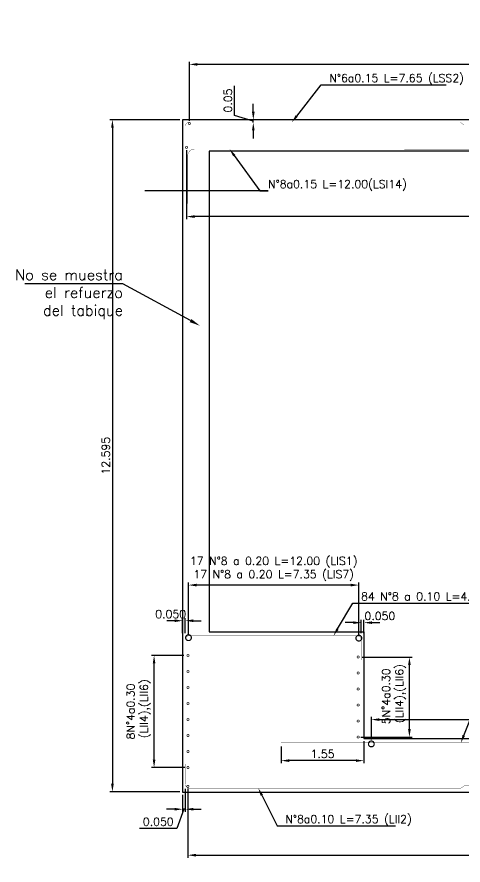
# Model space of a CAD drawing. Header units: metres. Extents: x 1080594 to 1081411, y 976871 to 977162.
# Drawn here: x 1080746.9 to 1080755.27, y 977090.12 to 977106.01 of the extents above; entities that cross this region are included whole.
import ezdxf
from ezdxf import colors
from ezdxf.entities.mleader import LeaderData, LeaderLine
from ezdxf.math import Vec2, Vec3

# ---------------------------------------------------------------- set-up
doc = ezdxf.new("R2010")
doc.units = ezdxf.units.M
doc.header["$LTSCALE"] = 25.4
doc.linetypes.add('DASHDOT', pattern=[1, 0.5, -0.25, 0, -0.25])
for name, color, linetype in [('CONTRAPESO', 3, 'Continuous'), ('DIMCONTRAPESO', 1, 'Continuous'), ('EJE-D', 11, 'DASHDOT'), ('REF', 6, 'Continuous')]:
    doc.layers.add(name, color=color, linetype=linetype)
doc.layers.add('COTA', color=1, linetype='Continuous', lineweight=30)
doc.layers.add('COTACIM', color=20, linetype='Continuous', lineweight=5)
doc.styles.add('romans', font='romans.shx')
doc.dimstyles.new('Copy 75', dxfattribs={"dimtxt": 0.15, "dimasz": 0.15, "dimexe": 0.05, "dimexo": 0.05, "dimgap": 0.05, "dimtad": 1, "dimzin": 0, "dimdsep": 46, "dimtxsty": 'romans', "dimcen": 0.002, "dimclrd": 1, "dimclre": 1, "dimclrt": 3, "dimadec": 4, "dimazin": 0, "dimtfac": 1, "dimtofl": 0, "dimtmove": 1, "dimatfit": 3, "dimfxl": 1, "dimtolj": 1, "dimtzin": 0, "dimarcsym": 1})

# ---------------------------------------------------------------- blocks, each defined once
blk = doc.blocks.new('*D559')
at = {"layer": 'COTA', "color": 1, "lineweight": -2, "transparency": 16777216}
for p, q in [((1080750.083197813, 977103.5188537508), (1080750.083197813, 977102.2229487308)), ((1080766.937401694, 977103.5188537508), (1080766.937401694, 977102.2229487308)), ((1080766.787401694, 977102.2729487309), (1080750.233197813, 977102.2729487309))]:
    blk.add_line(p, q, dxfattribs=at)
at = {"layer": 'COTA', "color": 1, "transparency": 16777216}
for points in [[(1080750.233197813, 977102.2979487309), (1080750.233197813, 977102.2479487308), (1080750.083197813, 977102.2729487309)], [(1080766.787401694, 977102.2979487309), (1080766.787401694, 977102.2479487308), (1080766.937401694, 977102.2729487309)]]:
    blk.add_solid(points, dxfattribs=at)
at = {"layer": 'Defpoints', "color": 0, "transparency": 16777216}
for p in [(1080750.083197813, 977103.5688537508), (1080766.937401694, 977103.5688537508), (1080750.083197813, 977102.2729487309)]:
    blk.add_point(p, dxfattribs=at)
at = {"layer": 'COTA', "color": 3, "transparency": 16777216, "insert": (1080758.510299754, 977102.2325061305), "char_height": 0.15, "attachment_point": 5, "style": 'romans'}
blk.add_mtext('\\A1; N°8 a 0.15 L=12.00 (LSI14)\\P N°8 a 0.15 L=8.25 (LSI15)', dxfattribs=at)
blk = doc.blocks.new('*D560')
at = {"layer": 'COTA', "color": 1, "lineweight": -2, "transparency": 16777216}
for p, q in [((1080750.13749617, 977104.0675122284), (1080750.13749617, 977105.1744543874)), ((1080766.787401694, 977105.1244543873), (1080750.28749617, 977105.1244543873)), ((1080766.937401694, 977104.0675122284), (1080766.937401694, 977105.1744543874))]:
    blk.add_line(p, q, dxfattribs=at)
at = {"layer": 'COTA', "color": 1, "transparency": 16777216}
for points in [[(1080750.28749617, 977105.1494543874), (1080750.28749617, 977105.0994543873), (1080750.13749617, 977105.1244543873)], [(1080766.787401694, 977105.1494543874), (1080766.787401694, 977105.0994543873), (1080766.937401694, 977105.1244543873)]]:
    blk.add_solid(points, dxfattribs=at)
at = {"layer": 'Defpoints', "color": 0, "transparency": 16777216}
for p in [(1080750.13749617, 977105.1244543873), (1080750.13749617, 977104.0175122283), (1080766.937401694, 977104.0175122283)]:
    blk.add_point(p, dxfattribs=at)
at = {"layer": 'COTA', "color": 3, "transparency": 16777216, "insert": (1080758.537448932, 977105.2887401016), "char_height": 0.15, "attachment_point": 5, "style": 'romans'}
blk.add_mtext('\\A1;114 N°6 a 0.15 L=8.00 (LSS9)', dxfattribs=at)
blk = doc.blocks.new('*D561')
at = {"layer": 'Defpoints', "color": 0, "transparency": 16777216}
for p in [(1080751.336410034, 977104.0884469848), (1080751.336410034, 977104.0884469848), (1080751.336410034, 977104.0383043715)]:
    blk.add_point(p, dxfattribs=at)
at = {"layer": 'DIMCONTRAPESO', "color": 1, "lineweight": -2, "transparency": 16777216}
for p, q in [((1080750.986410034, 977104.1683756781), (1080750.986410034, 977104.7255185352)), ((1080751.336410034, 977104.2384469848), (1080751.336410034, 977104.3884469848)), ((1080751.336410034, 977104.0633756781), (1080750.986410034, 977104.1683756781)), ((1080751.336410034, 977104.0383043715), (1080751.336410034, 977104.0884469848)), ((1080751.336410034, 977103.8883043715), (1080751.336410034, 977103.7383043715))]:
    blk.add_line(p, q, dxfattribs=at)
at = {"layer": 'DIMCONTRAPESO', "color": 1, "transparency": 16777216}
for points in [[(1080751.311410034, 977104.2384469848), (1080751.361410034, 977104.2384469848), (1080751.336410034, 977104.0884469848)], [(1080751.311410034, 977103.8883043715), (1080751.361410034, 977103.8883043715), (1080751.336410034, 977104.0383043715)]]:
    blk.add_solid(points, dxfattribs=at)
at = {"layer": 'DIMCONTRAPESO', "color": 3, "transparency": 16777216, "insert": (1080750.861410034, 977104.4469471069), "char_height": 0.15, "attachment_point": 5, "rotation": 90, "style": 'romans'}
blk.add_mtext('\\A1;0.05', dxfattribs=at)
blk = doc.blocks.new('*U486')
at = {"layer": 'REF', "ltscale": 0.1, "const_width": 0.04}
blk.add_lwpolyline([(-0.00634999992325902, 0, 1), (0.00634999992325902, 0, 1)], format="xyb", close=True, dxfattribs=at)
blk = doc.blocks.new('*U487')
at = {"layer": 'DIMCONTRAPESO', "color": 0, "linetype": 'ByBlock', "lineweight": -2, "transparency": 16777216}
for p in [(1.285879139104721e-16, 2.1), (16.8, 2.1), (1.102182119232618e-16, 1.8), (16.8, 1.8), (9.184850993605148e-17, 1.5), (16.8, 1.5), (7.347880794884119e-17, 1.2), (16.8, 1.2), (5.510910596163089e-17, 0.8999999999999999), (16.8, 0.8999999999999999), (3.673940397442059e-17, 0.6), (16.8, 0.6), (1.83697019872103e-17, 0.3), (16.8, 0.3), (0, 0), (16.8, 0)]:
    blk.add_blockref('*U486', p, dxfattribs=at)
blk = doc.blocks.new('*D738')
at = {"layer": 'Defpoints', "color": 0, "transparency": 16777216}
for p in [(1080749.474444119, 977094.0474320962), (1080750.085299754, 977094.0474320962), (1080750.110299754, 977091.9474320962)]:
    blk.add_point(p, dxfattribs=at)
at = {"layer": 'DIMCONTRAPESO', "color": 1, "lineweight": -2, "transparency": 16777216}
for p, q in [((1080750.035299754, 977094.0474320962), (1080749.424444119, 977094.0474320962)), ((1080749.474444119, 977092.0974320963), (1080749.474444119, 977093.8974320962)), ((1080750.060299754, 977091.9474320962), (1080749.424444119, 977091.9474320962))]:
    blk.add_line(p, q, dxfattribs=at)
at = {"layer": 'DIMCONTRAPESO', "color": 1, "transparency": 16777216}
for points in [[(1080749.44944412, 977093.8974320962), (1080749.499444119, 977093.8974320962), (1080749.474444119, 977094.0474320962)], [(1080749.44944412, 977092.0974320963), (1080749.499444119, 977092.0974320963), (1080749.474444119, 977091.9474320962)]]:
    blk.add_solid(points, dxfattribs=at)
at = {"layer": 'DIMCONTRAPESO', "color": 3, "transparency": 16777216, "insert": (1080749.185158405, 977092.9974320962), "char_height": 0.15, "attachment_point": 5, "rotation": 90, "style": 'romans'}
blk.add_mtext('\\A1;8N°4a0.30\\P (LII4),(LII6)', dxfattribs=at)
blk = doc.blocks.new('*D740')
at = {"layer": 'COTA', "color": 1, "lineweight": -2, "transparency": 16777216}
for p, q in [((1080750.108555559, 977091.553133355), (1080750.108555559, 977090.255271599)), ((1080766.90029241, 977091.5531335037), (1080766.90029241, 977090.255271599)), ((1080750.258555559, 977090.3052715991), (1080766.75029241, 977090.3052715991))]:
    blk.add_line(p, q, dxfattribs=at)
at = {"layer": 'COTA', "color": 1, "transparency": 16777216}
for points in [[(1080750.258555559, 977090.3302715991), (1080750.258555559, 977090.2802715991), (1080750.108555559, 977090.3052715991)], [(1080766.75029241, 977090.3302715991), (1080766.75029241, 977090.2802715991), (1080766.90029241, 977090.3052715991)]]:
    blk.add_solid(points, dxfattribs=at)
at = {"layer": 'Defpoints', "color": 0, "transparency": 16777216}
for p in [(1080750.108555559, 977091.603133355), (1080766.90029241, 977091.6031335037), (1080766.90029241, 977090.3052715991)]:
    blk.add_point(p, dxfattribs=at)
at = {"layer": 'COTA', "color": 3, "transparency": 16777216, "insert": (1080758.504423985, 977090.4695573134), "char_height": 0.15, "attachment_point": 5, "style": 'romans'}
blk.add_mtext('\\A1;169 N°8a0.10 (LI1),(LI3)', dxfattribs=at)
blk = doc.blocks.new('*D745')
at = {"layer": 'Defpoints', "color": 0, "transparency": 16777216}
for p in [(1080750.06039309, 977091.6015397123), (1080750.01039309, 977091.4834469848), (1080750.01039309, 977091.1667224512)]:
    blk.add_point(p, dxfattribs=at)
at = {"layer": 'EJE-D', "color": 1, "lineweight": -2, "transparency": 16777216}
for p, q in [((1080750.01039309, 977091.4334469847), (1080750.01039309, 977091.1167224512)), ((1080750.06039309, 977091.5515397122), (1080750.06039309, 977091.1167224512)), ((1080749.86039309, 977091.1667224512), (1080749.71039309, 977091.1667224512)), ((1080750.03539309, 977091.1667224512), (1080749.903039027, 977090.8068214506)), ((1080750.06039309, 977091.1667224512), (1080750.01039309, 977091.1667224512)), ((1080750.21039309, 977091.1667224512), (1080750.36039309, 977091.1667224512)), ((1080749.903039027, 977090.8068214506), (1080749.203039027, 977090.8068214506))]:
    blk.add_line(p, q, dxfattribs=at)
at = {"layer": 'EJE-D', "color": 1, "transparency": 16777216}
for points in [[(1080749.86039309, 977091.1917224512), (1080749.86039309, 977091.1417224512), (1080750.01039309, 977091.1667224512)], [(1080750.21039309, 977091.1917224512), (1080750.21039309, 977091.1417224512), (1080750.06039309, 977091.1667224512)]]:
    blk.add_solid(points, dxfattribs=at)
at = {"layer": 'EJE-D', "color": 3, "transparency": 16777216, "insert": (1080749.553039027, 977090.9318214506), "char_height": 0.15, "attachment_point": 5, "style": 'romans'}
blk.add_mtext('\\A1;0.050', dxfattribs=at)
blk = doc.blocks.new('*D879')
at = {"layer": 'COTA', "color": 1, "lineweight": -2, "transparency": 16777216}
for p, q in [((1080749.96039309, 977104.0884469848), (1080748.642618168, 977104.0884469848)), ((1080748.692618168, 977103.9384469847), (1080748.692618168, 977091.6434469848)), ((1080749.96039309, 977091.4934469848), (1080748.642618168, 977091.4934469848))]:
    blk.add_line(p, q, dxfattribs=at)
at = {"layer": 'COTA', "color": 1, "transparency": 16777216}
for points in [[(1080748.667618169, 977103.9384469847), (1080748.717618168, 977103.9384469847), (1080748.692618168, 977104.0884469848)], [(1080748.667618169, 977091.6434469848), (1080748.717618168, 977091.6434469848), (1080748.692618168, 977091.4934469848)]]:
    blk.add_solid(points, dxfattribs=at)
at = {"layer": 'Defpoints', "color": 0, "transparency": 16777216}
for p in [(1080750.01039309, 977104.0884469848), (1080748.692618168, 977091.4934469848), (1080750.01039309, 977091.4934469848)]:
    blk.add_point(p, dxfattribs=at)
at = {"layer": 'COTA', "color": 3, "transparency": 16777216, "insert": (1080748.567618168, 977097.7909469849), "char_height": 0.15, "attachment_point": 5, "rotation": 90, "style": 'romans'}
blk.add_mtext('\\A1;12.595', dxfattribs=at)
blk = doc.blocks.new('*D904')
at = {"layer": 'Defpoints', "color": 0, "transparency": 16777216}
for p in [(1080751.861404328, 977092.3936945045), (1080753.411184083, 977092.4933600015), (1080751.861404328, 977092.0769938092)]:
    blk.add_point(p, dxfattribs=at)
at = {"layer": 'EJE-D', "color": 1, "lineweight": -2, "transparency": 16777216}
for p, q in [((1080753.411184083, 977092.4433600014), (1080753.411184083, 977092.0269938092)), ((1080751.861404328, 977092.3436945045), (1080751.861404328, 977092.0269938092)), ((1080753.261184084, 977092.0769938092), (1080752.011404328, 977092.0769938092))]:
    blk.add_line(p, q, dxfattribs=at)
at = {"layer": 'EJE-D', "color": 1, "transparency": 16777216}
for points in [[(1080752.011404328, 977092.1019938092), (1080752.011404328, 977092.0519938092), (1080751.861404328, 977092.0769938092)], [(1080753.261184084, 977092.1019938092), (1080753.261184084, 977092.0519938092), (1080753.411184083, 977092.0769938092)]]:
    blk.add_solid(points, dxfattribs=at)
at = {"layer": 'EJE-D', "color": 3, "transparency": 16777216, "insert": (1080752.636294206, 977092.2019938092), "char_height": 0.15, "attachment_point": 5, "style": 'romans'}
blk.add_mtext('\\A1;1.55', dxfattribs=at)
blk = doc.blocks.new('*D906')
at = {"layer": 'Defpoints', "color": 0, "transparency": 16777216}
for p in [(1080763.517724886, 977092.8459877562), (1080753.551197312, 977092.4212080839), (1080763.517724886, 977092.3908662546)]:
    blk.add_point(p, dxfattribs=at)
at = {"layer": 'EJE-D', "color": 1, "lineweight": -2, "transparency": 16777216}
for p, q in [((1080753.551197312, 977092.4712080839), (1080753.551197312, 977092.8959877562)), ((1080763.517724886, 977092.4408662546), (1080763.517724886, 977092.8959877562)), ((1080753.701197312, 977092.8459877562), (1080763.367724886, 977092.8459877562))]:
    blk.add_line(p, q, dxfattribs=at)
at = {"layer": 'EJE-D', "color": 1, "transparency": 16777216}
for points in [[(1080753.701197312, 977092.8709877562), (1080753.701197312, 977092.8209877561), (1080753.551197312, 977092.8459877562)], [(1080763.367724886, 977092.8709877562), (1080763.367724886, 977092.8209877561), (1080763.517724886, 977092.8459877562)]]:
    blk.add_solid(points, dxfattribs=at)
at = {"layer": 'EJE-D', "color": 3, "transparency": 16777216, "insert": (1080758.534461099, 977093.0102734704), "char_height": 0.15, "attachment_point": 5, "style": 'romans'}
blk.add_mtext('\\A1;102 N°8 a 0.10 L=6.50 (LIS6)', dxfattribs=at)
blk = doc.blocks.new('*D907')
at = {"layer": 'COTA', "color": 1, "lineweight": -2, "transparency": 16777216}
for p, q in [((1080753.211031818, 977094.6627074945), (1080753.061031818, 977094.6627074945)), ((1080753.361031818, 977094.4647787958), (1080753.361031818, 977094.7127074945)), ((1080753.411184191, 977094.4647859322), (1080753.411184191, 977094.7127074945)), ((1080753.561184191, 977094.6627074945), (1080753.711184192, 977094.6627074945))]:
    blk.add_line(p, q, dxfattribs=at)
at = {"layer": 'COTA', "color": 1, "transparency": 16777216}
for points in [[(1080753.211031818, 977094.6877074945), (1080753.211031818, 977094.6377074944), (1080753.361031818, 977094.6627074945)], [(1080753.561184191, 977094.6877074945), (1080753.561184191, 977094.6377074944), (1080753.411184191, 977094.6627074945)]]:
    blk.add_solid(points, dxfattribs=at)
at = {"layer": 'Defpoints', "color": 0, "transparency": 16777216}
for p in [(1080753.411184191, 977094.6627074945), (1080753.361031818, 977094.4147787958), (1080753.411184191, 977094.4147859322)]:
    blk.add_point(p, dxfattribs=at)
at = {"layer": 'COTA', "color": 3, "transparency": 16777216, "insert": (1080753.711184192, 977094.7877074945), "char_height": 0.15, "attachment_point": 5, "style": 'romans'}
blk.add_mtext('\\A1;0.050', dxfattribs=at)
blk = doc.blocks.new('*D908')
at = {"layer": 'COTA', "color": 1, "lineweight": -2, "transparency": 16777216}
for p, q in [((1080749.8607614, 977094.6989112269), (1080749.7107614, 977094.6989112269)), ((1080750.0107614, 977094.4673876609), (1080750.0107614, 977094.748911227)), ((1080750.060913773, 977094.4673947972), (1080750.060913773, 977094.748911227)), ((1080750.210913773, 977094.6989112269), (1080750.360913773, 977094.6989112269))]:
    blk.add_line(p, q, dxfattribs=at)
at = {"layer": 'COTA', "color": 1, "transparency": 16777216}
for points in [[(1080749.8607614, 977094.723911227), (1080749.8607614, 977094.6739112269), (1080750.0107614, 977094.6989112269)], [(1080750.210913773, 977094.723911227), (1080750.210913773, 977094.6739112269), (1080750.060913773, 977094.6989112269)]]:
    blk.add_solid(points, dxfattribs=at)
at = {"layer": 'Defpoints', "color": 0, "transparency": 16777216}
for p in [(1080750.060913773, 977094.6989112269), (1080750.0107614, 977094.4173876608), (1080750.060913773, 977094.4173947972)]:
    blk.add_point(p, dxfattribs=at)
at = {"layer": 'COTA', "color": 3, "transparency": 16777216, "insert": (1080749.7857614, 977094.8239112269), "char_height": 0.15, "attachment_point": 5, "style": 'romans'}
blk.add_mtext('\\A1;0.050', dxfattribs=at)
blk = doc.blocks.new('*D909')
at = {"layer": 'Defpoints', "color": 0, "transparency": 16777216}
for p in [(1080750.121173929, 977095.3669995286), (1080750.121173929, 977094.3812831112), (1080753.316473558, 977094.3724418115)]:
    blk.add_point(p, dxfattribs=at)
at = {"layer": 'DIMCONTRAPESO', "color": 1, "lineweight": -2, "transparency": 16777216}
for p, q in [((1080750.121173929, 977094.4312831112), (1080750.121173929, 977095.4169995287)), ((1080753.316473558, 977094.4224418115), (1080753.316473558, 977095.4169995287)), ((1080753.166473558, 977095.3669995286), (1080750.271173929, 977095.3669995286))]:
    blk.add_line(p, q, dxfattribs=at)
at = {"layer": 'DIMCONTRAPESO', "color": 1, "transparency": 16777216}
for points in [[(1080750.271173929, 977095.3919995286), (1080750.271173929, 977095.3419995286), (1080750.121173929, 977095.3669995286)], [(1080753.166473558, 977095.3919995286), (1080753.166473558, 977095.3419995286), (1080753.316473558, 977095.3669995286)]]:
    blk.add_solid(points, dxfattribs=at)
at = {"layer": 'DIMCONTRAPESO', "color": 3, "transparency": 16777216, "insert": (1080751.718823744, 977095.6705709571), "char_height": 0.15, "attachment_point": 5, "style": 'romans'}
blk.add_mtext('\\A1;17 N°8 a 0.20 L=12.00 (LIS1)\\P17 N°8 a 0.20 L=7.35 (LIS7) ', dxfattribs=at)
blk = doc.blocks.new('*U500')
at = {"layer": 'REF', "ltscale": 0.1, "const_width": 0.04}
blk.add_lwpolyline([(-0.00634999992325902, 0, 1), (0.00634999992325902, 0, 1)], format="xyb", close=True, dxfattribs=at)
blk = doc.blocks.new('*U501')
at = {"layer": 'COTA', "color": 0, "linetype": 'ByBlock', "lineweight": -2, "transparency": 16777216}
for p in [(9.184850993605148e-17, 1.5), (7.347880794884119e-17, 1.2), (5.510910596163089e-17, 0.8999999999999999), (3.673940397442059e-17, 0.6), (1.83697019872103e-17, 0.3), (0, 0)]:
    blk.add_blockref('*U500', p, dxfattribs=at)
blk = doc.blocks.new('*D910')
at = {"layer": 'Defpoints', "color": 0, "transparency": 16777216}
for p in [(1080753.329094422, 977094.0183308319), (1080754.265856843, 977094.0183308319), (1080753.304094422, 977092.5183308319)]:
    blk.add_point(p, dxfattribs=at)
at = {"layer": 'DIMCONTRAPESO', "color": 1, "lineweight": -2, "transparency": 16777216}
for p, q in [((1080753.379094422, 977094.0183308319), (1080754.315856843, 977094.0183308319)), ((1080754.265856843, 977092.6683308319), (1080754.265856843, 977093.8683308319)), ((1080753.354094422, 977092.5183308319), (1080754.315856843, 977092.5183308319))]:
    blk.add_line(p, q, dxfattribs=at)
at = {"layer": 'DIMCONTRAPESO', "color": 1, "transparency": 16777216}
for points in [[(1080754.240856843, 977093.8683308319), (1080754.290856843, 977093.8683308319), (1080754.265856843, 977094.0183308319)], [(1080754.240856843, 977092.6683308319), (1080754.290856843, 977092.6683308319), (1080754.265856843, 977092.5183308319)]]:
    blk.add_solid(points, dxfattribs=at)
at = {"layer": 'DIMCONTRAPESO', "color": 3, "transparency": 16777216, "insert": (1080753.976571129, 977093.2828824202), "char_height": 0.15, "attachment_point": 5, "rotation": 90, "style": 'romans'}
blk.add_mtext('\\A1;5N°4a0.30\\P (LII4),(LII6)', dxfattribs=at)

msp = doc.modelspace()

# ---------------------------------------------------------------- linework, layer by layer
at = {"layer": 'CONTRAPESO'}
for points in [[(1080767.010206417, 977104.0884469848), (1080750.01039309, 977104.0884469848), (1080750.01039309, 977091.4834469848), (1080767.010206417, 977091.4834469848)], [(1080763.608606326, 977092.4934443841), (1080763.608606326, 977094.4934469848), (1080766.510413456, 977094.4934504116), (1080766.511472605, 977103.4965057448), (1080750.510017189, 977103.4983882074), (1080750.510760343, 977094.4935286738), (1080753.411184196, 977094.4934469848), (1080753.411184083, 977092.4933600015)]]:
    msp.add_lwpolyline(points, close=True, dxfattribs=at)
at = {"layer": 'REF', "ltscale": 0.1}
for points, const_width in [([(1080756.238281737, 977103.9880103376), (1080755.291227339, 977103.9882552898), (1080755.220334431, 977104.0381618518), (1080750.136401489, 977104.0387237172, 0.4142459326762039), (1080750.06039309, 977103.9627237177), (1080750.06039309, 977103.0617440578)], 0.005), ([(1080750.106111116, 977102.5123901423), (1080750.106081378, 977103.4087069061, -0.4142345930859218), (1080750.236090712, 977103.5387069058), (1080761.410346473, 977103.5379012792)], 0.005), ([(1080750.060343729, 977093.9679720708), (1080750.060348685, 977094.3419720707, -0.414213562373095), (1080750.136349692, 977094.4179710636), (1080753.285191303, 977094.4149021026, -0.4141860566526949), (1080753.361184166, 977094.3389021029), (1080753.361184166, 977093.9648949662)], 0.004999999999999999), ([(1080756.846725691, 977091.61112421), (1080755.302945931, 977091.6114654521), (1080755.232041993, 977091.5615745618), (1080750.135851163, 977091.5621349356, -0.4141813563918298), (1080750.059859521, 977091.6381349352), (1080750.059859521, 977092.0121432915)], 0.004999999999999999)]:
    msp.add_lwpolyline(points, format="xyb", dxfattribs=dict(at, const_width=const_width))
for points, const_width in [([(1080750.13114617, 977104.0175122283, 1), (1080750.14384617, 977104.0175122283, 1)], 0.04), ([(1080750.076847813, 977103.5688537508, 1), (1080750.089547813, 977103.5688537508, 1)], 0.04), ([(1080750.109375619, 977094.3813992816, 1), (1080750.132235619, 977094.3813992816, 1)], 0.108), ([(1080753.305195906, 977094.372557982, 1), (1080753.328055905, 977094.372557982, 1)], 0.108), ([(1080753.539629591, 977092.3908662547, 1), (1080753.562489591, 977092.3908662547, 1)], 0.108), ([(1080750.102162112, 977091.5967835038, 1), (1080750.114862112, 977091.5967835038, 1)], 0.04)]:
    msp.add_lwpolyline(points, format="xyb", close=True, dxfattribs=dict(at, const_width=const_width))
at = {"layer": 'REF', "ltscale": 0.1, "const_width": 0.004999999999999999}
msp.add_lwpolyline([(1080759.285189634, 977092.457835367), (1080757.735409874, 977092.4581766091), (1080757.664505936, 977092.4082857188), (1080751.857812736, 977092.4096807837)], dxfattribs=at)

# ---------------------------------------------------------------- block references
at = {"layer": 'COTA', "color": 2}
msp.add_blockref('*U501', (1080753.304094422, 977092.5183308319), dxfattribs=at)
at = {"layer": 'DIMCONTRAPESO', "color": 2}
msp.add_blockref('*U487', (1080750.110299754, 977091.9474320962), dxfattribs=at)

# ---------------------------------------------------------------- dimensions: what is measured, and where the dimension line sits
at = {"layer": 'COTA'}
dim = msp.add_linear_dim(base=(1080750.13749617, 977105.1244543873), p1=(1080766.937401694, 977104.0175122283), p2=(1080750.13749617, 977104.0175122283), angle=180, text='114 N°6 a 0.15 L=8.00 (LSS9)', dimstyle='Copy 75', dxfattribs=at)
dim.commit()
dim.dimension.update_dxf_attribs({"geometry": '*D560', "text_midpoint": (1080758.537448932, 977105.2887401016)})
at = {"layer": 'COTA', "color": 2}
dim = msp.add_linear_dim(base=(1080748.692618168, 977091.4934469848), p1=(1080750.01039309, 977104.0884469848), p2=(1080750.01039309, 977091.4934469848), angle=90, dimstyle='Copy 75', override={"dimdec": 3}, dxfattribs=at)
dim.commit()
dim.dimension.update_dxf_attribs({"geometry": '*D879', "text_midpoint": (1080748.567618168, 977097.7909469849)})
at = {"layer": 'COTA'}
dim = msp.add_linear_dim(base=(1080750.083197813, 977102.2729487309), p1=(1080766.937401694, 977103.5688537508), p2=(1080750.083197813, 977103.5688537508), angle=180, text=' N°8 a 0.15 L=12.00 (LSI14)\\P N°8 a 0.15 L=8.25 (LSI15)', dimstyle='Copy 75', dxfattribs=at)
dim.commit()
dim.dimension.update_dxf_attribs({"geometry": '*D559', "text_midpoint": (1080758.510299754, 977101.928934702), "dimtype": 160})
at = {"layer": 'COTA', "color": 2}
for base, p1, p2, picture, middle in [((1080750.060913773, 977094.6989112269), (1080750.0107614, 977094.4173876608), (1080750.060913773, 977094.4173947972), '*D908', (1080749.7857614, 977094.6989112269)), ((1080753.411184191, 977094.6627074945), (1080753.361031818, 977094.4147787958), (1080753.411184191, 977094.4147859322), '*D907', (1080753.711184192, 977094.6627074945))]:
    dim = msp.add_linear_dim(base=base, p1=p1, p2=p2, dimstyle='Copy 75', override={"dimdec": 3}, dxfattribs=at)
    dim.commit()
    dim.dimension.update_dxf_attribs({"geometry": picture, "text_midpoint": middle, "dimtype": 160})
at = {"layer": 'COTA'}
dim = msp.add_linear_dim(base=(1080766.90029241, 977090.3052715991), p1=(1080750.108555559, 977091.603133355), p2=(1080766.90029241, 977091.6031335037), text='169 N°8a0.10 (LI1),(LI3)', dimstyle='Copy 75', dxfattribs=at)
dim.commit()
dim.dimension.update_dxf_attribs({"geometry": '*D740', "text_midpoint": (1080758.504423985, 977090.4695573134)})
at = {"layer": 'DIMCONTRAPESO'}
dim = msp.add_linear_dim(base=(1080751.336410034, 977104.0884469848), p1=(1080751.336410034, 977104.0383043715), p2=(1080751.336410034, 977104.0884469848), angle=90, dimstyle='Copy 75', dxfattribs=at)
dim.commit()
dim.dimension.update_dxf_attribs({"geometry": '*D561', "text_midpoint": (1080750.861410034, 977104.2183756783)})
at = {"layer": 'DIMCONTRAPESO', "color": 2}
dim = msp.add_linear_dim(base=(1080750.121173929, 977095.3669995286), p1=(1080753.316473558, 977094.3724418115), p2=(1080750.121173929, 977094.3812831112), text='17 N°8 a 0.20 L=12.00 (LIS1)\\P17 N°8 a 0.20 L=7.35 (LIS7) ', dimstyle='Copy 75', dxfattribs=at)
dim.commit()
dim.dimension.update_dxf_attribs({"geometry": '*D909', "text_midpoint": (1080751.718823744, 977095.3669995286), "dimtype": 160})
at = {"layer": 'DIMCONTRAPESO'}
for base, p1, p2, text, picture, middle in [((1080749.474444119, 977094.0474320962), (1080750.110299754, 977091.9474320962), (1080750.085299754, 977094.0474320962), '8N°4a0.30\\P (LII4),(LII6)', '*D738', (1080749.474444119, 977092.9974320962)), ((1080754.265856843, 977094.0183308319), (1080753.304094422, 977092.5183308319), (1080753.329094422, 977094.0183308319), '5N°4a0.30\\P (LII4),(LII6)', '*D910', (1080754.265856843, 977093.2828824202))]:
    dim = msp.add_linear_dim(base=base, p1=p1, p2=p2, angle=90, text=text, dimstyle='Copy 75', dxfattribs=at)
    dim.commit()
    dim.dimension.update_dxf_attribs({"geometry": picture, "text_midpoint": middle, "dimtype": 160})
at = {"layer": 'EJE-D', "color": 2}
dim = msp.add_linear_dim(base=(1080763.517724886, 977092.8459877562), p1=(1080753.551197312, 977092.4212080839), p2=(1080763.517724886, 977092.3908662546), text='102 N°8 a 0.10 L=6.50 (LIS6)', dimstyle='Copy 75', dxfattribs=at)
dim.commit()
dim.dimension.update_dxf_attribs({"geometry": '*D906', "text_midpoint": (1080758.534461099, 977093.0102734704)})
dim = msp.add_linear_dim(base=(1080751.861404328, 977092.0769938092), p1=(1080753.411184083, 977092.4933600015), p2=(1080751.861404328, 977092.3936945045), dimstyle='Copy 75', dxfattribs=at)
dim.commit()
dim.dimension.update_dxf_attribs({"geometry": '*D904', "text_midpoint": (1080752.636294206, 977092.2019938092)})
dim = msp.add_linear_dim(base=(1080750.01039309, 977091.1667224512), p1=(1080750.06039309, 977091.6015397123), p2=(1080750.01039309, 977091.4834469848), dimstyle='Copy 75', override={"dimdec": 3}, dxfattribs=at)
dim.commit()
dim.dimension.update_dxf_attribs({"geometry": '*D745', "text_midpoint": (1080749.853039027, 977090.8068214506), "dimtype": 160})

# ---------------------------------------------------------------- leaders
at = {"layer": 'COTACIM'}
ml = msp.add_multileader_mtext('Standard', dxfattribs=at)
ml.set_content('N°6a0.15 L=7.65{\\A1; (LSS2)}', color=3, style='romans')
ml.set_leader_properties(color=256)
ml.build(insert=Vec2(0, 0))
ml.multileader.update_dxf_attribs({"text_left_attachment_type": 6, "text_right_attachment_type": 6, "dogleg_length": 0.1560199508385566, "arrow_head_size": 0.15})
ctx = ml.context
ctx.base_point, ctx.char_height, ctx.arrow_head_size, ctx.landing_gap_size, ctx.plane_origin = Vec3(1080752.763024871, 977104.7433760366), 0.15, 0.15, 0, Vec3(1080751.836429587, 977103.7124363887)
ctx.left_attachment, ctx.right_attachment = 6, 6
notes = []
notes.append((ctx, [(0, (1, 1, 0), (1080752.60700492, 977104.7433760366), (1, 0), 0.1560199508385566, [(0, [(1080752.057927228, 977104.0385101355)], 0, [])])]))
ctx.mtext.insert, ctx.mtext.flow_direction = Vec3(1080752.763024871, 977104.9433760366), 5
ml = msp.add_multileader_mtext('Standard', dxfattribs=at)
ml.set_content('N°8a0.15 L=12.00(LSI14)', color=3, style='romans')
ml.set_leader_properties(color=256)
ml.build(insert=Vec2(0, 0))
ml.multileader.update_dxf_attribs({"text_left_attachment_type": 6, "text_right_attachment_type": 6, "dogleg_length": 0.1560199508385566, "arrow_head_size": 0.15})
ctx = ml.context
ctx.base_point, ctx.char_height, ctx.arrow_head_size, ctx.landing_gap_size, ctx.plane_origin = Vec3(1080751.613596142, 977102.7571887644), 0.15, 0.15, 0, Vec3(1080750.890669069, 977098.1183527214)
ctx.left_attachment, ctx.right_attachment = 6, 6
notes.append((ctx, [(0, (1, 1, 0), (1080751.457576192, 977102.7571887644), (1, 0), 0.1560199508385566, [(0, [(1080750.890669069, 977103.5373076667)], 0, [])])]))
ctx.mtext.insert, ctx.mtext.width, ctx.mtext.flow_direction = Vec3(1080751.613596142, 977102.9571887644), 3.129222435643896, 5
ml = msp.add_multileader_mtext('Standard', dxfattribs=at)
ml.set_content('No se muestra\\Pel refuerzo\\Pdel tabique', color=3, style='romans')
ml.set_leader_properties(color=1)
ml.build(insert=Vec2(0, 0))
ml.multileader.update_dxf_attribs({"text_left_attachment_type": 6, "text_right_attachment_type": 6, "dogleg_length": 0, "arrow_head_size": 0.2})
ctx = ml.context
ctx.base_point, ctx.char_height, ctx.arrow_head_size, ctx.landing_gap_size, ctx.plane_origin = Vec3(1080746.622976168, 977101.0149192607), 0.2, 0.2, 0, Vec3(1080750.335056995, 977099.8588230972)
ctx.left_attachment, ctx.right_attachment, ctx.text_align_type = 6, 6, 2
notes.append((ctx, [(1, (1, 1, 0), (1080748.889642835, 977101.0149192607), (-1, 0), 0, [(0, [(1080750.335056995, 977100.2274731526)], 0, [])])]))
ctx.mtext.insert, ctx.mtext.alignment, ctx.mtext.flow_direction = Vec3(1080748.889642835, 977101.2815859275), 3, 5
ml = msp.add_multileader_mtext('Standard', dxfattribs=at)
ml.set_content('\\A1;84 N°8 a 0.10 L=4.20 (LIS4)', color=3, style='romans')
ml.set_leader_properties(color=256)
ml.build(insert=Vec2(0, 0))
ml.multileader.update_dxf_attribs({"text_left_attachment_type": 6, "text_right_attachment_type": 6, "dogleg_length": 0.1560199508385566, "arrow_head_size": 0.15})
ctx = ml.context
ctx.base_point, ctx.char_height, ctx.arrow_head_size, ctx.landing_gap_size, ctx.plane_origin = Vec3(1080753.357885493, 977095.0301429402), 0.15, 0.15, 0, Vec3(1080753.078498642, 977092.8542588601)
ctx.left_attachment, ctx.right_attachment = 6, 6
notes.append((ctx, [(0, (1, 1, 0), (1080753.201865542, 977095.0301429402), (1, 0), 0.1560199508385566, [(0, [(1080752.840649221, 977094.4154064903)], 0, [])])]))
ctx.mtext.insert, ctx.mtext.width, ctx.mtext.flow_direction = Vec3(1080753.357885493, 977095.2301429402), 4.25235982122831, 5
ml = msp.add_multileader_mtext('Standard', dxfattribs=at)
ml.set_content('\\A1;102 N°8 a 0.10 L=7.45 (LIS5)', color=3, style='romans')
ml.set_leader_properties(color=256)
ml.build(insert=Vec2(0, 0))
ml.multileader.update_dxf_attribs({"text_left_attachment_type": 6, "text_right_attachment_type": 6, "dogleg_length": 0.1560199508385566, "arrow_head_size": 0.15})
ctx = ml.context
ctx.base_point, ctx.char_height, ctx.arrow_head_size, ctx.landing_gap_size, ctx.plane_origin = Vec3(1080756.111069412, 977094.2211649289), 0.15, 0.15, 0, Vec3(1080760.442806779, 977094.3049003371)
ctx.left_attachment, ctx.right_attachment = 6, 6
notes.append((ctx, [(1, (1, 1, 0), (1080755.955049461, 977094.2211649289), (1, 0), 0.1560199508385566, [(0, [(1080755.229202224, 977092.4088708034)], 0, [])])]))
ctx.mtext.insert, ctx.mtext.width, ctx.mtext.flow_direction = Vec3(1080756.111069412, 977094.4211649288), 4.25235982122831, 5
ml = msp.add_multileader_mtext('Standard', dxfattribs=at)
ml.set_content('N°8a0.10 L=7.35 {\\A1;(LII2)}', color=3, style='romans')
ml.set_leader_properties(color=256)
ml.build(insert=Vec2(0, 0))
ml.multileader.update_dxf_attribs({"text_left_attachment_type": 6, "text_right_attachment_type": 6, "dogleg_length": 0.1560199508385566, "arrow_head_size": 0.15})
ctx = ml.context
ctx.base_point, ctx.char_height, ctx.arrow_head_size, ctx.landing_gap_size, ctx.plane_origin = Vec3(1080751.937757633, 977090.8567734271), 0.15, 0.15, 0, Vec3(1080751.132531211, 977090.0363338317)
ctx.left_attachment, ctx.right_attachment = 6, 6
notes.append((ctx, [(0, (1, 1, 0), (1080751.781737682, 977090.8567734271), (1, 0), 0.1560199508385566, [(0, [(1080751.428637973, 977091.5619955893)], 0, [])])]))
ctx.mtext.insert, ctx.mtext.width, ctx.mtext.flow_direction = Vec3(1080751.937757633, 977091.0567734271), 2.764452481176704, 5
for ctx, leaders in notes:
    for number, flags, end, landing, length, lines in leaders:
        leader = LeaderData()
        leader.index, (leader.has_last_leader_line, leader.has_dogleg_vector, leader.attachment_direction) = number, flags
        leader.last_leader_point, leader.dogleg_vector, leader.dogleg_length = Vec3(end), Vec3(landing), length
        for number, points, colour, breaks in lines:
            line = LeaderLine()
            line.index, line.vertices, line.color, line.breaks = number, Vec3.list(points), colors.encode_raw_color(colour), breaks
            leader.lines.append(line)
        ctx.leaders.append(leader)

doc.saveas('drawing.dxf')
